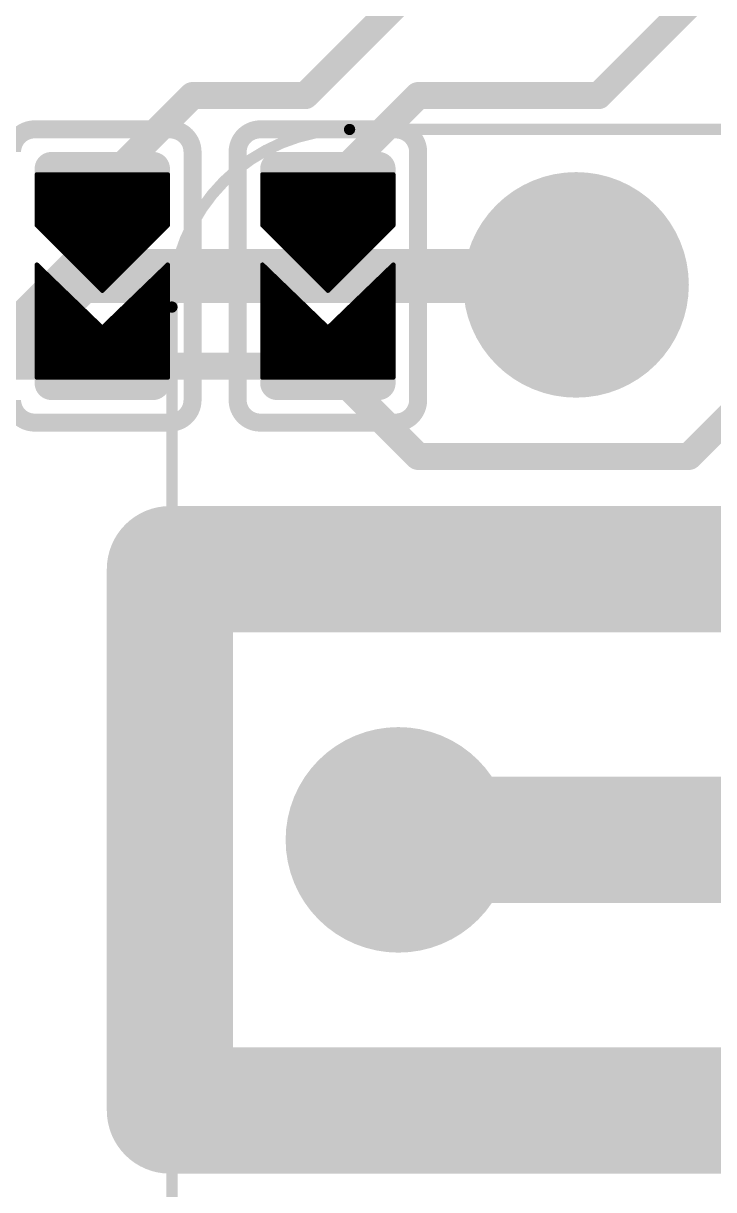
# Model space of a CAD drawing. Extents: x -6.8 to 73.8, y -5.2 to 32.2.
# Drawn here: x 19.18 to 26.95, y 7.49 to 20.63 of the extents above; entities that cross this region are included whole.
import ezdxf

# ---------------------------------------------------------------- set-up
doc = ezdxf.new("R2010")
doc.units = 0
for name, color, linetype in [('1', 12, 'CONTINUOUS'), ('16', 132, 'CONTINUOUS'), ('17', 110, 'CONTINUOUS'), ('20', 53, 'CONTINUOUS'), ('21', 40, 'CONTINUOUS'), ('22', 6, 'CONTINUOUS'), ('24', 53, 'CONTINUOUS')]:
    doc.layers.add(name, color=color, linetype=linetype)

# ---------------------------------------------------------------- blocks, each defined once
blk = doc.blocks.new('RECT121920X243840R50')
at = {"const_width": 0.1905}
blk.add_lwpolyline([(0.2858, -0.5715), (0.2858, 0.5715, 0.4142), (0.1905, 0.6668), (-0.1905, 0.6668, 0.4142), (-0.2858, 0.5715), (-0.2858, -0.5715, 0.4142), (-0.1905, -0.6668), (0.1905, -0.6668, 0.4142)], format="xyb", close=True, dxfattribs=at)
blk.add_solid([(-0.2159, -0.5969), (0.2159, -0.5969), (-0.2159, 0.5969), (0.2159, 0.5969)])
blk = doc.blocks.new('ROUNDP')
at = {"const_width": 0.5}
blk.add_lwpolyline([(0, -0.25, 1), (0, 0.25, 1), (0, -0.25)], format="xyb", dxfattribs=at)

msp = doc.modelspace()

# ---------------------------------------------------------------- linework, layer by layer
at = {"layer": '1'}
for points, const_width in [([(18.034, 16.002), (19.812, 17.78)], 0.6096), ([(19.812, 17.78), (25.3, 17.78)], 0.6096), ([(25.3, 17.78), (25.4, 17.68)], 0.6096), ([(23.4, 11.43), (46.99, 11.43)], 1.4224)]:
    msp.add_lwpolyline(points, dxfattribs=dict(at, const_width=const_width))
for points, const_width in [([(19.812, 17.9324, 1), (19.812, 17.6276)], 0.3048), ([(19.9198, 17.6722, 1), (19.7042, 17.8878)], 0.3048), ([(25.4078, 17.8878, 1), (25.1922, 17.6722)], 0.3048), ([(25.3, 17.6276, 1), (25.3, 17.9324)], 0.3048), ([(25.2922, 17.5722, 1), (25.5078, 17.7878)], 0.3048), ([(23.4, 11.7856, 1), (23.4, 11.0744)], 0.7112)]:
    msp.add_lwpolyline(points, format="xyb", dxfattribs=dict(at, const_width=const_width))
at = {"layer": '16'}
for points, const_width in [([(22.352, 19.812), (24.13, 21.59)], 0.3048), ([(25.654, 19.812), (26.67, 20.828)], 0.3048), ([(20.066, 18.796), (21.082, 19.812)], 0.3048), ([(21.082, 19.812), (22.352, 19.812)], 0.3048), ([(22.606, 18.796), (23.622, 19.812)], 0.3048), ([(23.622, 19.812), (25.654, 19.812)], 0.3048), ([(19.3294, 18.923), (19.3294, 18.3515)], 0.0508), ([(20.8026, 18.923), (19.3294, 18.923)], 0.0508), ([(19.3294, 18.8976), (20.8026, 18.8976)], 0.0508), ([(20.8026, 18.3515), (20.8026, 18.923)], 0.0508), ([(21.8694, 18.923), (21.8694, 18.3515)], 0.0508), ([(23.3426, 18.923), (21.8694, 18.923)], 0.0508), ([(21.8694, 18.8976), (23.3426, 18.8976)], 0.0508), ([(23.3426, 18.3515), (23.3426, 18.923)], 0.0508), ([(19.3294, 18.8468), (20.8026, 18.8468)], 0.0508), ([(19.3294, 18.796), (20.8026, 18.796)], 0.0508), ([(21.8694, 18.8468), (23.3426, 18.8468)], 0.0508), ([(21.8694, 18.796), (23.3426, 18.796)], 0.0508), ([(19.3294, 18.7452), (20.8026, 18.7452)], 0.0508), ([(19.3294, 18.6944), (20.8026, 18.6944)], 0.0508), ([(19.3294, 18.6436), (20.8026, 18.6436)], 0.0508), ([(21.8694, 18.7452), (23.3426, 18.7452)], 0.0508), ([(21.8694, 18.6944), (23.3426, 18.6944)], 0.0508), ([(21.8694, 18.6436), (23.3426, 18.6436)], 0.0508), ([(19.3294, 18.5928), (20.8026, 18.5928)], 0.0508), ([(19.3294, 18.542), (20.8026, 18.542)], 0.0508), ([(21.8694, 18.5928), (23.3426, 18.5928)], 0.0508), ([(21.8694, 18.542), (23.3426, 18.542)], 0.0508), ([(19.3294, 18.4912), (20.8026, 18.4912)], 0.0508), ([(19.3294, 18.4404), (20.8026, 18.4404)], 0.0508), ([(19.3294, 18.3896), (20.8026, 18.3896)], 0.0508), ([(21.8694, 18.4912), (23.3426, 18.4912)], 0.0508), ([(21.8694, 18.4404), (23.3426, 18.4404)], 0.0508), ([(21.8694, 18.3896), (23.3426, 18.3896)], 0.0508), ([(19.3294, 18.3515), (20.066, 17.6149)], 0.0508), ([(19.3421, 18.3388), (20.7899, 18.3388)], 0.0508), ([(19.3929, 18.288), (20.7391, 18.288)], 0.0508), ([(19.4437, 18.2372), (20.6883, 18.2372)], 0.0508), ([(20.066, 17.6149), (20.8026, 18.3515)], 0.0508), ([(21.8694, 18.3515), (22.606, 17.6149)], 0.0508), ([(21.8821, 18.3388), (23.3299, 18.3388)], 0.0508), ([(21.9329, 18.288), (23.2791, 18.288)], 0.0508), ([(21.9837, 18.2372), (23.2283, 18.2372)], 0.0508), ([(22.606, 17.6149), (23.3426, 18.3515)], 0.0508), ([(19.4945, 18.1864), (20.6375, 18.1864)], 0.0508), ([(19.5453, 18.1356), (20.5867, 18.1356)], 0.0508), ([(22.0345, 18.1864), (23.1775, 18.1864)], 0.0508), ([(22.0853, 18.1356), (23.1267, 18.1356)], 0.0508), ([(19.5961, 18.0848), (20.5359, 18.0848)], 0.0508), ([(19.6469, 18.034), (20.4851, 18.034)], 0.0508), ([(19.6977, 17.9832), (20.4343, 17.9832)], 0.0508), ([(22.1361, 18.0848), (23.0759, 18.0848)], 0.0508), ([(22.1869, 18.034), (23.0251, 18.034)], 0.0508), ([(22.2377, 17.9832), (22.9743, 17.9832)], 0.0508), ([(19.3294, 17.907), (20.066, 17.1958)], 0.0508), ([(19.3294, 16.637), (19.3294, 17.907)], 0.0508), ([(19.3294, 17.8816), (19.3557, 17.8816)], 0.0508), ([(19.7485, 17.9324), (20.3835, 17.9324)], 0.0508), ([(19.7993, 17.8816), (20.3327, 17.8816)], 0.0508), ([(20.066, 17.1958), (20.8026, 17.907)], 0.0508), ([(20.7763, 17.8816), (20.8026, 17.8816)], 0.0508), ([(20.8026, 17.907), (20.8026, 16.637)], 0.0508), ([(21.8694, 17.907), (22.606, 17.1958)], 0.0508), ([(21.8694, 16.637), (21.8694, 17.907)], 0.0508), ([(21.8694, 17.8816), (21.8957, 17.8816)], 0.0508), ([(22.2885, 17.9324), (22.9235, 17.9324)], 0.0508), ([(22.3393, 17.8816), (22.8727, 17.8816)], 0.0508), ([(22.606, 17.1958), (23.3426, 17.907)], 0.0508), ([(23.3163, 17.8816), (23.3426, 17.8816)], 0.0508), ([(23.3426, 17.907), (23.3426, 16.637)], 0.0508), ([(19.3294, 17.8308), (19.4083, 17.8308)], 0.0508), ([(19.3294, 17.78), (19.4609, 17.78)], 0.0508), ([(19.3294, 17.7292), (19.5136, 17.7292)], 0.0508), ([(19.8501, 17.8308), (20.2819, 17.8308)], 0.0508), ([(19.9009, 17.78), (20.2311, 17.78)], 0.0508), ([(19.9517, 17.7292), (20.1803, 17.7292)], 0.0508), ([(20.6184, 17.7292), (20.8026, 17.7292)], 0.0508), ([(20.6711, 17.78), (20.8026, 17.78)], 0.0508), ([(20.7237, 17.8308), (20.8026, 17.8308)], 0.0508), ([(21.8694, 17.8308), (21.9483, 17.8308)], 0.0508), ([(21.8694, 17.78), (22.0009, 17.78)], 0.0508), ([(21.8694, 17.7292), (22.0536, 17.7292)], 0.0508), ([(22.3901, 17.8308), (22.8219, 17.8308)], 0.0508), ([(22.4409, 17.78), (22.7711, 17.78)], 0.0508), ([(22.4917, 17.7292), (22.7203, 17.7292)], 0.0508), ([(23.1585, 17.7292), (23.3426, 17.7292)], 0.0508), ([(23.2111, 17.78), (23.3426, 17.78)], 0.0508), ([(23.2637, 17.8308), (23.3426, 17.8308)], 0.0508), ([(19.3294, 17.6784), (19.5662, 17.6784)], 0.0508), ([(19.3294, 17.6276), (19.6188, 17.6276)], 0.0508), ([(19.3294, 17.5768), (19.6714, 17.5768)], 0.0508), ([(20.0025, 17.6784), (20.1295, 17.6784)], 0.0508), ([(20.0533, 17.6276), (20.0787, 17.6276)], 0.0508), ([(20.4606, 17.5768), (20.8026, 17.5768)], 0.0508), ([(20.5132, 17.6276), (20.8026, 17.6276)], 0.0508), ([(20.5658, 17.6784), (20.8026, 17.6784)], 0.0508), ([(21.8694, 17.6784), (22.1062, 17.6784)], 0.0508), ([(21.8694, 17.6276), (22.1588, 17.6276)], 0.0508), ([(21.8694, 17.5768), (22.2114, 17.5768)], 0.0508), ([(22.5425, 17.6784), (22.6695, 17.6784)], 0.0508), ([(22.5933, 17.6276), (22.6187, 17.6276)], 0.0508), ([(23.0006, 17.5768), (23.3426, 17.5768)], 0.0508), ([(23.0532, 17.6276), (23.3426, 17.6276)], 0.0508), ([(23.1058, 17.6784), (23.3426, 17.6784)], 0.0508), ([(19.3294, 17.526), (19.724, 17.526)], 0.0508), ([(19.3294, 17.4752), (19.7766, 17.4752)], 0.0508), ([(20.3554, 17.4752), (20.8026, 17.4752)], 0.0508), ([(20.408, 17.526), (20.8026, 17.526)], 0.0508), ([(21.8694, 17.526), (22.264, 17.526)], 0.0508), ([(21.8694, 17.4752), (22.3166, 17.4752)], 0.0508), ([(22.8954, 17.4752), (23.3426, 17.4752)], 0.0508), ([(22.948, 17.526), (23.3426, 17.526)], 0.0508), ([(19.3294, 17.4244), (19.8292, 17.4244)], 0.0508), ([(19.3294, 17.3736), (19.8819, 17.3736)], 0.0508), ([(19.3294, 17.3228), (19.9345, 17.3228)], 0.0508), ([(20.1975, 17.3228), (20.8026, 17.3228)], 0.0508), ([(20.2502, 17.3736), (20.8026, 17.3736)], 0.0508), ([(20.3028, 17.4244), (20.8026, 17.4244)], 0.0508), ([(21.8694, 17.4244), (22.3692, 17.4244)], 0.0508), ([(21.8694, 17.3736), (22.4219, 17.3736)], 0.0508), ([(21.8694, 17.3228), (22.4745, 17.3228)], 0.0508), ([(22.7375, 17.3228), (23.3426, 17.3228)], 0.0508), ([(22.7902, 17.3736), (23.3426, 17.3736)], 0.0508), ([(22.8428, 17.4244), (23.3426, 17.4244)], 0.0508), ([(19.3294, 17.272), (19.9871, 17.272)], 0.0508), ([(19.3294, 17.2212), (20.0397, 17.2212)], 0.0508), ([(20.0923, 17.2212), (20.8026, 17.2212)], 0.0508), ([(20.1449, 17.272), (20.8026, 17.272)], 0.0508), ([(21.8694, 17.272), (22.5271, 17.272)], 0.0508), ([(21.8694, 17.2212), (22.5797, 17.2212)], 0.0508), ([(22.6323, 17.2212), (23.3426, 17.2212)], 0.0508), ([(22.6849, 17.272), (23.3426, 17.272)], 0.0508), ([(19.3294, 17.1704), (20.8026, 17.1704)], 0.0508), ([(19.3294, 17.1196), (20.8026, 17.1196)], 0.0508), ([(19.3294, 17.0688), (20.8026, 17.0688)], 0.0508), ([(21.8694, 17.1704), (23.3426, 17.1704)], 0.0508), ([(21.8694, 17.1196), (23.3426, 17.1196)], 0.0508), ([(21.8694, 17.0688), (23.3426, 17.0688)], 0.0508), ([(19.3294, 17.018), (20.8026, 17.018)], 0.0508), ([(19.3294, 16.9672), (20.8026, 16.9672)], 0.0508), ([(21.8694, 17.018), (23.3426, 17.018)], 0.0508), ([(21.8694, 16.9672), (23.3426, 16.9672)], 0.0508), ([(18.796, 16.764), (20.066, 16.764)], 0.3048), ([(19.3294, 16.9164), (20.8026, 16.9164)], 0.0508), ([(19.3294, 16.8656), (20.8026, 16.8656)], 0.0508), ([(19.3294, 16.8148), (20.8026, 16.8148)], 0.0508), ([(22.606, 16.764), (20.066, 16.764)], 0.3048), ([(21.8694, 16.9164), (23.3426, 16.9164)], 0.0508), ([(21.8694, 16.8656), (23.3426, 16.8656)], 0.0508), ([(21.8694, 16.8148), (23.3426, 16.8148)], 0.0508), ([(23.622, 15.748), (22.606, 16.764)], 0.3048), ([(27.686, 16.764), (26.67, 15.748)], 0.3048), ([(19.3294, 16.764), (20.8026, 16.764)], 0.0508), ([(19.3294, 16.7132), (20.8026, 16.7132)], 0.0508), ([(19.3294, 16.6624), (20.8026, 16.6624)], 0.0508), ([(21.8694, 16.764), (23.3426, 16.764)], 0.0508), ([(21.8694, 16.7132), (23.3426, 16.7132)], 0.0508), ([(21.8694, 16.6624), (23.3426, 16.6624)], 0.0508), ([(20.8026, 16.637), (19.3294, 16.637)], 0.0508), ([(23.3426, 16.637), (21.8694, 16.637)], 0.0508), ([(26.67, 15.748), (23.622, 15.748)], 0.3048)]:
    msp.add_lwpolyline(points, dxfattribs=dict(at, const_width=const_width))
for points, const_width in [([(21.082, 19.8882, 1), (21.082, 19.7358)], 0.1524), ([(21.1359, 19.7581, 1), (21.0281, 19.8659)], 0.1524), ([(22.2981, 19.8659, 1), (22.4059, 19.7581)], 0.1524), ([(22.352, 19.7358, 1), (22.352, 19.8882)], 0.1524), ([(23.622, 19.8882, 1), (23.622, 19.7358)], 0.1524), ([(23.6759, 19.7581, 1), (23.5681, 19.8659)], 0.1524), ([(25.6001, 19.8659, 1), (25.7079, 19.7581)], 0.1524), ([(25.654, 19.7358, 1), (25.654, 19.8882)], 0.1524), ([(19.3421, 18.923, 1), (19.3167, 18.923)], 0.0254), ([(19.3294, 18.9357, 1), (19.3294, 18.9103)], 0.0254), ([(19.3294, 18.9103, 1), (19.3294, 18.8849)], 0.0254), ([(20.0121, 18.8499, 1), (20.1199, 18.7421)], 0.1524), ([(20.8153, 18.923, 1), (20.7899, 18.923)], 0.0254), ([(20.8026, 18.9103, 1), (20.8026, 18.9357)], 0.0254), ([(20.8026, 18.8849, 1), (20.8026, 18.9103)], 0.0254), ([(21.8821, 18.923, 1), (21.8567, 18.923)], 0.0254), ([(21.8694, 18.9357, 1), (21.8694, 18.9103)], 0.0254), ([(21.8694, 18.9103, 1), (21.8694, 18.8849)], 0.0254), ([(22.5521, 18.8499, 1), (22.6599, 18.7421)], 0.1524), ([(23.3553, 18.923, 1), (23.3299, 18.923)], 0.0254), ([(23.3426, 18.9103, 1), (23.3426, 18.9357)], 0.0254), ([(23.3426, 18.8849, 1), (23.3426, 18.9103)], 0.0254), ([(19.3294, 18.8595, 1), (19.3294, 18.8341)], 0.0254), ([(19.3294, 18.8087, 1), (19.3294, 18.7833)], 0.0254), ([(20.8026, 18.8341, 1), (20.8026, 18.8595)], 0.0254), ([(20.8026, 18.7833, 1), (20.8026, 18.8087)], 0.0254), ([(21.8694, 18.8595, 1), (21.8694, 18.8341)], 0.0254), ([(21.8694, 18.8087, 1), (21.8694, 18.7833)], 0.0254), ([(23.3426, 18.8341, 1), (23.3426, 18.8595)], 0.0254), ([(23.3426, 18.7833, 1), (23.3426, 18.8087)], 0.0254), ([(19.3294, 18.7579, 1), (19.3294, 18.7325)], 0.0254), ([(19.3294, 18.7071, 1), (19.3294, 18.6817)], 0.0254), ([(19.3294, 18.6563, 1), (19.3294, 18.6309)], 0.0254), ([(20.8026, 18.7325, 1), (20.8026, 18.7579)], 0.0254), ([(20.8026, 18.6817, 1), (20.8026, 18.7071)], 0.0254), ([(20.8026, 18.6309, 1), (20.8026, 18.6563)], 0.0254), ([(21.8694, 18.7579, 1), (21.8694, 18.7325)], 0.0254), ([(21.8694, 18.7071, 1), (21.8694, 18.6817)], 0.0254), ([(21.8694, 18.6563, 1), (21.8694, 18.6309)], 0.0254), ([(23.3426, 18.7325, 1), (23.3426, 18.7579)], 0.0254), ([(23.3426, 18.6817, 1), (23.3426, 18.7071)], 0.0254), ([(23.3426, 18.6309, 1), (23.3426, 18.6563)], 0.0254), ([(19.3294, 18.6055, 1), (19.3294, 18.5801)], 0.0254), ([(19.3294, 18.5547, 1), (19.3294, 18.5293)], 0.0254), ([(20.8026, 18.5801, 1), (20.8026, 18.6055)], 0.0254), ([(20.8026, 18.5293, 1), (20.8026, 18.5547)], 0.0254), ([(21.8694, 18.6055, 1), (21.8694, 18.5801)], 0.0254), ([(21.8694, 18.5547, 1), (21.8694, 18.5293)], 0.0254), ([(23.3426, 18.5801, 1), (23.3426, 18.6055)], 0.0254), ([(23.3426, 18.5293, 1), (23.3426, 18.5547)], 0.0254), ([(19.3294, 18.5039, 1), (19.3294, 18.4785)], 0.0254), ([(19.3294, 18.4531, 1), (19.3294, 18.4277)], 0.0254), ([(19.3294, 18.4023, 1), (19.3294, 18.3769)], 0.0254), ([(20.8026, 18.4785, 1), (20.8026, 18.5039)], 0.0254), ([(20.8026, 18.4277, 1), (20.8026, 18.4531)], 0.0254), ([(20.8026, 18.3769, 1), (20.8026, 18.4023)], 0.0254), ([(21.8694, 18.5039, 1), (21.8694, 18.4785)], 0.0254), ([(21.8694, 18.4531, 1), (21.8694, 18.4277)], 0.0254), ([(21.8694, 18.4023, 1), (21.8694, 18.3769)], 0.0254), ([(23.3426, 18.4785, 1), (23.3426, 18.5039)], 0.0254), ([(23.3426, 18.4277, 1), (23.3426, 18.4531)], 0.0254), ([(23.3426, 18.3769, 1), (23.3426, 18.4023)], 0.0254), ([(19.3384, 18.3605, 1), (19.3204, 18.3425)], 0.0254), ([(19.3167, 18.3515, 1), (19.3421, 18.3515)], 0.0254), ([(19.3421, 18.3515, 1), (19.3421, 18.3261)], 0.0254), ([(19.3929, 18.3007, 1), (19.3929, 18.2753)], 0.0254), ([(19.4437, 18.2499, 1), (19.4437, 18.2245)], 0.0254), ([(20.6883, 18.2245, 1), (20.6883, 18.2499)], 0.0254), ([(20.7391, 18.2753, 1), (20.7391, 18.3007)], 0.0254), ([(20.7899, 18.3515, 1), (20.8153, 18.3515)], 0.0254), ([(20.7899, 18.3261, 1), (20.7899, 18.3515)], 0.0254), ([(20.8116, 18.3425, 1), (20.7936, 18.3605)], 0.0254), ([(21.8784, 18.3605, 1), (21.8604, 18.3425)], 0.0254), ([(21.8567, 18.3515, 1), (21.8821, 18.3515)], 0.0254), ([(21.8821, 18.3515, 1), (21.8821, 18.3261)], 0.0254), ([(21.9329, 18.3007, 1), (21.9329, 18.2753)], 0.0254), ([(21.9837, 18.2499, 1), (21.9837, 18.2245)], 0.0254), ([(23.2283, 18.2245, 1), (23.2283, 18.2499)], 0.0254), ([(23.2791, 18.2753, 1), (23.2791, 18.3007)], 0.0254), ([(23.3299, 18.3515, 1), (23.3553, 18.3515)], 0.0254), ([(23.3299, 18.3261, 1), (23.3299, 18.3515)], 0.0254), ([(23.3516, 18.3425, 1), (23.3336, 18.3605)], 0.0254), ([(19.4945, 18.1991, 1), (19.4945, 18.1737)], 0.0254), ([(19.5453, 18.1483, 1), (19.5453, 18.1229)], 0.0254), ([(20.5867, 18.1229, 1), (20.5867, 18.1483)], 0.0254), ([(20.6375, 18.1737, 1), (20.6375, 18.1991)], 0.0254), ([(22.0345, 18.1991, 1), (22.0345, 18.1737)], 0.0254), ([(22.0853, 18.1483, 1), (22.0853, 18.1229)], 0.0254), ([(23.1267, 18.1229, 1), (23.1267, 18.1483)], 0.0254), ([(23.1775, 18.1737, 1), (23.1775, 18.1991)], 0.0254), ([(19.5961, 18.0975, 1), (19.5961, 18.0721)], 0.0254), ([(19.6469, 18.0467, 1), (19.6469, 18.0213)], 0.0254), ([(19.6977, 17.9959, 1), (19.6977, 17.9705)], 0.0254), ([(20.4343, 17.9705, 1), (20.4343, 17.9959)], 0.0254), ([(20.4851, 18.0213, 1), (20.4851, 18.0467)], 0.0254), ([(20.5359, 18.0721, 1), (20.5359, 18.0975)], 0.0254), ([(22.1361, 18.0975, 1), (22.1361, 18.0721)], 0.0254), ([(22.1869, 18.0467, 1), (22.1869, 18.0213)], 0.0254), ([(22.2377, 17.9959, 1), (22.2377, 17.9705)], 0.0254), ([(22.9743, 17.9705, 1), (22.9743, 17.9959)], 0.0254), ([(23.0251, 18.0213, 1), (23.0251, 18.0467)], 0.0254), ([(23.0759, 18.0721, 1), (23.0759, 18.0975)], 0.0254), ([(19.3382, 17.9161, 1), (19.3206, 17.8979)], 0.0254), ([(19.3421, 17.907, 1), (19.3167, 17.907)], 0.0254), ([(19.3294, 17.8943, 1), (19.3294, 17.8689)], 0.0254), ([(19.3557, 17.8689, 1), (19.3557, 17.8943)], 0.0254), ([(19.7485, 17.9451, 1), (19.7485, 17.9197)], 0.0254), ([(19.7993, 17.8943, 1), (19.7993, 17.8689)], 0.0254), ([(20.3327, 17.8689, 1), (20.3327, 17.8943)], 0.0254), ([(20.3835, 17.9197, 1), (20.3835, 17.9451)], 0.0254), ([(20.7763, 17.8943, 1), (20.7763, 17.8689)], 0.0254), ([(20.8153, 17.907, 1), (20.7899, 17.907)], 0.0254), ([(20.8114, 17.8979, 1), (20.7938, 17.9161)], 0.0254), ([(20.8026, 17.8689, 1), (20.8026, 17.8943)], 0.0254), ([(21.8782, 17.9161, 1), (21.8606, 17.8979)], 0.0254), ([(21.8821, 17.907, 1), (21.8567, 17.907)], 0.0254), ([(21.8694, 17.8943, 1), (21.8694, 17.8689)], 0.0254), ([(21.8957, 17.8689, 1), (21.8957, 17.8943)], 0.0254), ([(22.2885, 17.9451, 1), (22.2885, 17.9197)], 0.0254), ([(22.3393, 17.8943, 1), (22.3393, 17.8689)], 0.0254), ([(22.8727, 17.8689, 1), (22.8727, 17.8943)], 0.0254), ([(22.9235, 17.9197, 1), (22.9235, 17.9451)], 0.0254), ([(23.3163, 17.8943, 1), (23.3163, 17.8689)], 0.0254), ([(23.3553, 17.907, 1), (23.3299, 17.907)], 0.0254), ([(23.3514, 17.8979, 1), (23.3338, 17.9161)], 0.0254), ([(23.3426, 17.8689, 1), (23.3426, 17.8943)], 0.0254), ([(19.3294, 17.8435, 1), (19.3294, 17.8181)], 0.0254), ([(19.3294, 17.7927, 1), (19.3294, 17.7673)], 0.0254), ([(19.3294, 17.7419, 1), (19.3294, 17.7165)], 0.0254), ([(19.4083, 17.8181, 1), (19.4083, 17.8435)], 0.0254), ([(19.4609, 17.7673, 1), (19.4609, 17.7927)], 0.0254), ([(19.5136, 17.7165, 1), (19.5136, 17.7419)], 0.0254), ([(19.8501, 17.8435, 1), (19.8501, 17.8181)], 0.0254), ([(19.9009, 17.7927, 1), (19.9009, 17.7673)], 0.0254), ([(19.9517, 17.7419, 1), (19.9517, 17.7165)], 0.0254), ([(20.1803, 17.7165, 1), (20.1803, 17.7419)], 0.0254), ([(20.2311, 17.7673, 1), (20.2311, 17.7927)], 0.0254), ([(20.2819, 17.8181, 1), (20.2819, 17.8435)], 0.0254), ([(20.6184, 17.7419, 1), (20.6184, 17.7165)], 0.0254), ([(20.6711, 17.7927, 1), (20.6711, 17.7673)], 0.0254), ([(20.7237, 17.8435, 1), (20.7237, 17.8181)], 0.0254), ([(20.8026, 17.8181, 1), (20.8026, 17.8435)], 0.0254), ([(20.8026, 17.7673, 1), (20.8026, 17.7927)], 0.0254), ([(20.8026, 17.7165, 1), (20.8026, 17.7419)], 0.0254), ([(21.8694, 17.8435, 1), (21.8694, 17.8181)], 0.0254), ([(21.8694, 17.7927, 1), (21.8694, 17.7673)], 0.0254), ([(21.8694, 17.7419, 1), (21.8694, 17.7165)], 0.0254), ([(21.9483, 17.8181, 1), (21.9483, 17.8435)], 0.0254), ([(22.0009, 17.7673, 1), (22.0009, 17.7927)], 0.0254), ([(22.0536, 17.7165, 1), (22.0536, 17.7419)], 0.0254), ([(22.3901, 17.8435, 1), (22.3901, 17.8181)], 0.0254), ([(22.4409, 17.7927, 1), (22.4409, 17.7673)], 0.0254), ([(22.4917, 17.7419, 1), (22.4917, 17.7165)], 0.0254), ([(22.7203, 17.7165, 1), (22.7203, 17.7419)], 0.0254), ([(22.7711, 17.7673, 1), (22.7711, 17.7927)], 0.0254), ([(22.8219, 17.8181, 1), (22.8219, 17.8435)], 0.0254), ([(23.1585, 17.7419, 1), (23.1585, 17.7165)], 0.0254), ([(23.2111, 17.7927, 1), (23.2111, 17.7673)], 0.0254), ([(23.2637, 17.8435, 1), (23.2637, 17.8181)], 0.0254), ([(23.3426, 17.8181, 1), (23.3426, 17.8435)], 0.0254), ([(23.3426, 17.7673, 1), (23.3426, 17.7927)], 0.0254), ([(23.3426, 17.7165, 1), (23.3426, 17.7419)], 0.0254), ([(19.3294, 17.6911, 1), (19.3294, 17.6657)], 0.0254), ([(19.3294, 17.6403, 1), (19.3294, 17.6149)], 0.0254), ([(19.3294, 17.5895, 1), (19.3294, 17.5641)], 0.0254), ([(19.5662, 17.6657, 1), (19.5662, 17.6911)], 0.0254), ([(19.6188, 17.6149, 1), (19.6188, 17.6403)], 0.0254), ([(19.6714, 17.5641, 1), (19.6714, 17.5895)], 0.0254), ([(20.0025, 17.6911, 1), (20.0025, 17.6657)], 0.0254), ([(20.0533, 17.6403, 1), (20.0533, 17.6149)], 0.0254), ([(20.057, 17.6239, 1), (20.075, 17.6059)], 0.0254), ([(20.057, 17.6059, 1), (20.075, 17.6239)], 0.0254), ([(20.0787, 17.6149, 1), (20.0787, 17.6403)], 0.0254), ([(20.1295, 17.6657, 1), (20.1295, 17.6911)], 0.0254), ([(20.4606, 17.5895, 1), (20.4606, 17.5641)], 0.0254), ([(20.5132, 17.6403, 1), (20.5132, 17.6149)], 0.0254), ([(20.5658, 17.6911, 1), (20.5658, 17.6657)], 0.0254), ([(20.8026, 17.6657, 1), (20.8026, 17.6911)], 0.0254), ([(20.8026, 17.6149, 1), (20.8026, 17.6403)], 0.0254), ([(20.8026, 17.5641, 1), (20.8026, 17.5895)], 0.0254), ([(21.8694, 17.6911, 1), (21.8694, 17.6657)], 0.0254), ([(21.8694, 17.6403, 1), (21.8694, 17.6149)], 0.0254), ([(21.8694, 17.5895, 1), (21.8694, 17.5641)], 0.0254), ([(22.1062, 17.6657, 1), (22.1062, 17.6911)], 0.0254), ([(22.1588, 17.6149, 1), (22.1588, 17.6403)], 0.0254), ([(22.2114, 17.5641, 1), (22.2114, 17.5895)], 0.0254), ([(22.5425, 17.6911, 1), (22.5425, 17.6657)], 0.0254), ([(22.5933, 17.6403, 1), (22.5933, 17.6149)], 0.0254), ([(22.597, 17.6239, 1), (22.615, 17.6059)], 0.0254), ([(22.597, 17.6059, 1), (22.615, 17.6239)], 0.0254), ([(22.6187, 17.6149, 1), (22.6187, 17.6403)], 0.0254), ([(22.6695, 17.6657, 1), (22.6695, 17.6911)], 0.0254), ([(23.0006, 17.5895, 1), (23.0006, 17.5641)], 0.0254), ([(23.0532, 17.6403, 1), (23.0532, 17.6149)], 0.0254), ([(23.1058, 17.6911, 1), (23.1058, 17.6657)], 0.0254), ([(23.3426, 17.6657, 1), (23.3426, 17.6911)], 0.0254), ([(23.3426, 17.6149, 1), (23.3426, 17.6403)], 0.0254), ([(23.3426, 17.5641, 1), (23.3426, 17.5895)], 0.0254), ([(19.3294, 17.5387, 1), (19.3294, 17.5133)], 0.0254), ([(19.3294, 17.4879, 1), (19.3294, 17.4625)], 0.0254), ([(19.724, 17.5133, 1), (19.724, 17.5387)], 0.0254), ([(19.7766, 17.4625, 1), (19.7766, 17.4879)], 0.0254), ([(20.3554, 17.4879, 1), (20.3554, 17.4625)], 0.0254), ([(20.408, 17.5387, 1), (20.408, 17.5133)], 0.0254), ([(20.8026, 17.5133, 1), (20.8026, 17.5387)], 0.0254), ([(20.8026, 17.4625, 1), (20.8026, 17.4879)], 0.0254), ([(21.8694, 17.5387, 1), (21.8694, 17.5133)], 0.0254), ([(21.8694, 17.4879, 1), (21.8694, 17.4625)], 0.0254), ([(22.264, 17.5133, 1), (22.264, 17.5387)], 0.0254), ([(22.3166, 17.4625, 1), (22.3166, 17.4879)], 0.0254), ([(22.8954, 17.4879, 1), (22.8954, 17.4625)], 0.0254), ([(22.948, 17.5387, 1), (22.948, 17.5133)], 0.0254), ([(23.3426, 17.5133, 1), (23.3426, 17.5387)], 0.0254), ([(23.3426, 17.4625, 1), (23.3426, 17.4879)], 0.0254), ([(19.3294, 17.4371, 1), (19.3294, 17.4117)], 0.0254), ([(19.3294, 17.3863, 1), (19.3294, 17.3609)], 0.0254), ([(19.3294, 17.3355, 1), (19.3294, 17.3101)], 0.0254), ([(19.8292, 17.4117, 1), (19.8292, 17.4371)], 0.0254), ([(19.8819, 17.3609, 1), (19.8819, 17.3863)], 0.0254), ([(19.9345, 17.3101, 1), (19.9345, 17.3355)], 0.0254), ([(20.1975, 17.3355, 1), (20.1975, 17.3101)], 0.0254), ([(20.2502, 17.3863, 1), (20.2502, 17.3609)], 0.0254), ([(20.3028, 17.4371, 1), (20.3028, 17.4117)], 0.0254), ([(20.8026, 17.4117, 1), (20.8026, 17.4371)], 0.0254), ([(20.8026, 17.3609, 1), (20.8026, 17.3863)], 0.0254), ([(20.8026, 17.3101, 1), (20.8026, 17.3355)], 0.0254), ([(21.8694, 17.4371, 1), (21.8694, 17.4117)], 0.0254), ([(21.8694, 17.3863, 1), (21.8694, 17.3609)], 0.0254), ([(21.8694, 17.3355, 1), (21.8694, 17.3101)], 0.0254), ([(22.3692, 17.4117, 1), (22.3692, 17.4371)], 0.0254), ([(22.4219, 17.3609, 1), (22.4219, 17.3863)], 0.0254), ([(22.4745, 17.3101, 1), (22.4745, 17.3355)], 0.0254), ([(22.7375, 17.3355, 1), (22.7375, 17.3101)], 0.0254), ([(22.7902, 17.3863, 1), (22.7902, 17.3609)], 0.0254), ([(22.8428, 17.4371, 1), (22.8428, 17.4117)], 0.0254), ([(23.3426, 17.4117, 1), (23.3426, 17.4371)], 0.0254), ([(23.3426, 17.3609, 1), (23.3426, 17.3863)], 0.0254), ([(23.3426, 17.3101, 1), (23.3426, 17.3355)], 0.0254), ([(19.3294, 17.2847, 1), (19.3294, 17.2593)], 0.0254), ([(19.3294, 17.2339, 1), (19.3294, 17.2085)], 0.0254), ([(19.9871, 17.2593, 1), (19.9871, 17.2847)], 0.0254), ([(20.0397, 17.2085, 1), (20.0397, 17.2339)], 0.0254), ([(20.0572, 17.2049, 1), (20.0748, 17.1867)], 0.0254), ([(20.0572, 17.1867, 1), (20.0748, 17.2049)], 0.0254), ([(20.0923, 17.2339, 1), (20.0923, 17.2085)], 0.0254), ([(20.1449, 17.2847, 1), (20.1449, 17.2593)], 0.0254), ([(20.8026, 17.2593, 1), (20.8026, 17.2847)], 0.0254), ([(20.8026, 17.2085, 1), (20.8026, 17.2339)], 0.0254), ([(21.8694, 17.2847, 1), (21.8694, 17.2593)], 0.0254), ([(21.8694, 17.2339, 1), (21.8694, 17.2085)], 0.0254), ([(22.5271, 17.2593, 1), (22.5271, 17.2847)], 0.0254), ([(22.5797, 17.2085, 1), (22.5797, 17.2339)], 0.0254), ([(22.5972, 17.2049, 1), (22.6148, 17.1867)], 0.0254), ([(22.5972, 17.1867, 1), (22.6148, 17.2049)], 0.0254), ([(22.6323, 17.2339, 1), (22.6323, 17.2085)], 0.0254), ([(22.6849, 17.2847, 1), (22.6849, 17.2593)], 0.0254), ([(23.3426, 17.2593, 1), (23.3426, 17.2847)], 0.0254), ([(23.3426, 17.2085, 1), (23.3426, 17.2339)], 0.0254), ([(19.3294, 17.1831, 1), (19.3294, 17.1577)], 0.0254), ([(19.3294, 17.1323, 1), (19.3294, 17.1069)], 0.0254), ([(19.3294, 17.0815, 1), (19.3294, 17.0561)], 0.0254), ([(20.8026, 17.1577, 1), (20.8026, 17.1831)], 0.0254), ([(20.8026, 17.1069, 1), (20.8026, 17.1323)], 0.0254), ([(20.8026, 17.0561, 1), (20.8026, 17.0815)], 0.0254), ([(21.8694, 17.1831, 1), (21.8694, 17.1577)], 0.0254), ([(21.8694, 17.1323, 1), (21.8694, 17.1069)], 0.0254), ([(21.8694, 17.0815, 1), (21.8694, 17.0561)], 0.0254), ([(23.3426, 17.1577, 1), (23.3426, 17.1831)], 0.0254), ([(23.3426, 17.1069, 1), (23.3426, 17.1323)], 0.0254), ([(23.3426, 17.0561, 1), (23.3426, 17.0815)], 0.0254), ([(19.3294, 17.0307, 1), (19.3294, 17.0053)], 0.0254), ([(19.3294, 16.9799, 1), (19.3294, 16.9545)], 0.0254), ([(20.8026, 17.0053, 1), (20.8026, 17.0307)], 0.0254), ([(20.8026, 16.9545, 1), (20.8026, 16.9799)], 0.0254), ([(21.8694, 17.0307, 1), (21.8694, 17.0053)], 0.0254), ([(21.8694, 16.9799, 1), (21.8694, 16.9545)], 0.0254), ([(23.3426, 17.0053, 1), (23.3426, 17.0307)], 0.0254), ([(23.3426, 16.9545, 1), (23.3426, 16.9799)], 0.0254), ([(19.3294, 16.9291, 1), (19.3294, 16.9037)], 0.0254), ([(19.3294, 16.8783, 1), (19.3294, 16.8529)], 0.0254), ([(19.3294, 16.8275, 1), (19.3294, 16.8021)], 0.0254), ([(20.066, 16.8402, 1), (20.066, 16.6878)], 0.1524), ([(20.066, 16.6878, 1), (20.066, 16.8402)], 0.1524), ([(20.8026, 16.9037, 1), (20.8026, 16.9291)], 0.0254), ([(20.8026, 16.8529, 1), (20.8026, 16.8783)], 0.0254), ([(20.8026, 16.8021, 1), (20.8026, 16.8275)], 0.0254), ([(21.8694, 16.9291, 1), (21.8694, 16.9037)], 0.0254), ([(21.8694, 16.8783, 1), (21.8694, 16.8529)], 0.0254), ([(21.8694, 16.8275, 1), (21.8694, 16.8021)], 0.0254), ([(22.6599, 16.8179, 1), (22.5521, 16.7101)], 0.1524), ([(22.606, 16.6878, 1), (22.606, 16.8402)], 0.1524), ([(23.3426, 16.9037, 1), (23.3426, 16.9291)], 0.0254), ([(23.3426, 16.8529, 1), (23.3426, 16.8783)], 0.0254), ([(23.3426, 16.8021, 1), (23.3426, 16.8275)], 0.0254), ([(19.3294, 16.7767, 1), (19.3294, 16.7513)], 0.0254), ([(19.3294, 16.7259, 1), (19.3294, 16.7005)], 0.0254), ([(19.3294, 16.6751, 1), (19.3294, 16.6497)], 0.0254), ([(20.8026, 16.7513, 1), (20.8026, 16.7767)], 0.0254), ([(20.8026, 16.7005, 1), (20.8026, 16.7259)], 0.0254), ([(20.8026, 16.6497, 1), (20.8026, 16.6751)], 0.0254), ([(21.8694, 16.7767, 1), (21.8694, 16.7513)], 0.0254), ([(21.8694, 16.7259, 1), (21.8694, 16.7005)], 0.0254), ([(21.8694, 16.6751, 1), (21.8694, 16.6497)], 0.0254), ([(23.3426, 16.7513, 1), (23.3426, 16.7767)], 0.0254), ([(23.3426, 16.7005, 1), (23.3426, 16.7259)], 0.0254), ([(23.3426, 16.6497, 1), (23.3426, 16.6751)], 0.0254), ([(19.3294, 16.6497, 1), (19.3294, 16.6243)], 0.0254), ([(19.3167, 16.637, 1), (19.3421, 16.637)], 0.0254), ([(20.7899, 16.637, 1), (20.8153, 16.637)], 0.0254), ([(20.8026, 16.6243, 1), (20.8026, 16.6497)], 0.0254), ([(21.8694, 16.6497, 1), (21.8694, 16.6243)], 0.0254), ([(21.8567, 16.637, 1), (21.8821, 16.637)], 0.0254), ([(23.3299, 16.637, 1), (23.3553, 16.637)], 0.0254), ([(23.3426, 16.6243, 1), (23.3426, 16.6497)], 0.0254), ([(23.622, 15.8242, 1), (23.622, 15.6718)], 0.1524), ([(26.67, 15.6718, 1), (26.67, 15.8242)], 0.1524), ([(23.5681, 15.6941, 1), (23.6759, 15.8019)], 0.1524), ([(26.6161, 15.8019, 1), (26.7239, 15.6941)], 0.1524)]:
    msp.add_lwpolyline(points, format="xyb", dxfattribs=dict(at, const_width=const_width))
at = {"layer": '20', "const_width": 1.4224}
for points in [[(34.036, 14.478), (20.828, 14.478)], [(20.828, 14.478), (20.828, 8.382)], [(20.828, 8.382), (34.036, 8.382)]]:
    msp.add_lwpolyline(points, dxfattribs=at)
at = {"layer": '20', "const_width": 0.7112}
for points in [[(20.828, 14.8336, 1), (20.828, 14.1224)], [(21.1836, 14.478, 1), (20.4724, 14.478)], [(20.828, 8.7376, 1), (20.828, 8.0264)], [(20.4724, 8.382, 1), (21.1836, 8.382)]]:
    msp.add_lwpolyline(points, format="xyb", dxfattribs=at)
at = {"layer": '21'}
for points, const_width in [([(22.85, 19.43, 0.4142), (20.85, 17.43)], 0.127), ([(22.85, 19.4617, 1), (22.85, 19.3983)], 0.0635), ([(22.85, 19.3983, 1), (22.85, 19.4617)], 0.0635), ([(20.8818, 17.43, 1), (20.8183, 17.43)], 0.0635), ([(20.8183, 17.43, 1), (20.8818, 17.43)], 0.0635)]:
    msp.add_lwpolyline(points, format="xyb", dxfattribs=dict(at, const_width=const_width))
at = {"layer": '21', "const_width": 0.127}
for points in [[(40.85, 19.43), (22.85, 19.43)], [(20.85, 17.43), (20.85, 5.43)]]:
    msp.add_lwpolyline(points, dxfattribs=at)
at = {"layer": '22'}
for points, const_width in [([(19.304, 19.431, 0.4142), (19.05, 19.177)], 0.2032), ([(19.304, 19.4818, 1), (19.304, 19.3802)], 0.1016), ([(19.304, 19.3802, 1), (19.304, 19.4818)], 0.1016), ([(21.082, 19.177, 0.4142), (20.828, 19.431)], 0.2032), ([(20.828, 19.4818, 1), (20.828, 19.3802)], 0.1016), ([(20.828, 19.3802, 1), (20.828, 19.4818)], 0.1016), ([(21.844, 19.431, 0.4142), (21.59, 19.177)], 0.2032), ([(21.844, 19.4818, 1), (21.844, 19.3802)], 0.1016), ([(21.844, 19.3802, 1), (21.844, 19.4818)], 0.1016), ([(23.622, 19.177, 0.4142), (23.368, 19.431)], 0.2032), ([(23.368, 19.4818, 1), (23.368, 19.3802)], 0.1016), ([(23.368, 19.3802, 1), (23.368, 19.4818)], 0.1016), ([(21.1328, 19.177, 1), (21.0312, 19.177)], 0.1016), ([(21.0312, 19.177, 1), (21.1328, 19.177)], 0.1016), ([(21.6408, 19.177, 1), (21.5392, 19.177)], 0.1016), ([(21.5392, 19.177, 1), (21.6408, 19.177)], 0.1016), ([(23.6728, 19.177, 1), (23.5712, 19.177)], 0.1016), ([(23.5712, 19.177, 1), (23.6728, 19.177)], 0.1016), ([(19.05, 16.383, 0.4142), (19.304, 16.129)], 0.2032), ([(20.828, 16.129, 0.4142), (21.082, 16.383)], 0.2032), ([(21.1328, 16.383, 1), (21.0312, 16.383)], 0.1016), ([(21.0312, 16.383, 1), (21.1328, 16.383)], 0.1016), ([(21.59, 16.383, 0.4142), (21.844, 16.129)], 0.2032), ([(21.6408, 16.383, 1), (21.5392, 16.383)], 0.1016), ([(21.5392, 16.383, 1), (21.6408, 16.383)], 0.1016), ([(23.368, 16.129, 0.4142), (23.622, 16.383)], 0.2032), ([(23.6728, 16.383, 1), (23.5712, 16.383)], 0.1016), ([(23.5712, 16.383, 1), (23.6728, 16.383)], 0.1016), ([(19.304, 16.1798, 1), (19.304, 16.0782)], 0.1016), ([(19.304, 16.0782, 1), (19.304, 16.1798)], 0.1016), ([(20.828, 16.1798, 1), (20.828, 16.0782)], 0.1016), ([(20.828, 16.0782, 1), (20.828, 16.1798)], 0.1016), ([(21.844, 16.1798, 1), (21.844, 16.0782)], 0.1016), ([(21.844, 16.0782, 1), (21.844, 16.1798)], 0.1016), ([(23.368, 16.1798, 1), (23.368, 16.0782)], 0.1016), ([(23.368, 16.0782, 1), (23.368, 16.1798)], 0.1016)]:
    msp.add_lwpolyline(points, format="xyb", dxfattribs=dict(at, const_width=const_width))
at = {"layer": '22', "const_width": 0.2032}
for points in [[(20.828, 19.431), (19.304, 19.431)], [(23.368, 19.431), (21.844, 19.431)], [(21.082, 16.383), (21.082, 19.177)], [(21.59, 19.177), (21.59, 16.383)], [(23.622, 16.383), (23.622, 19.177)], [(20.828, 16.129), (19.304, 16.129)], [(23.368, 16.129), (21.844, 16.129)]]:
    msp.add_lwpolyline(points, dxfattribs=at)
at = {"layer": '24'}
for p in [(20.066, 17.78), (22.606, 17.78)]:
    msp.add_point(p, dxfattribs=at)

# ---------------------------------------------------------------- block references
at = {"layer": '16', "rotation": 270}
for p in [(20.066, 18.796), (22.606, 18.796), (20.066, 16.764), (22.606, 16.764)]:
    msp.add_blockref('RECT121920X243840R50', p, dxfattribs=at)
at = {"layer": '17', "xscale": 2.54, "yscale": 2.54}
for p in [(25.4, 17.68), (25.4, 17.68), (23.4, 11.43), (23.4, 11.43)]:
    msp.add_blockref('ROUNDP', p, dxfattribs=at)

doc.saveas('drawing.dxf')
